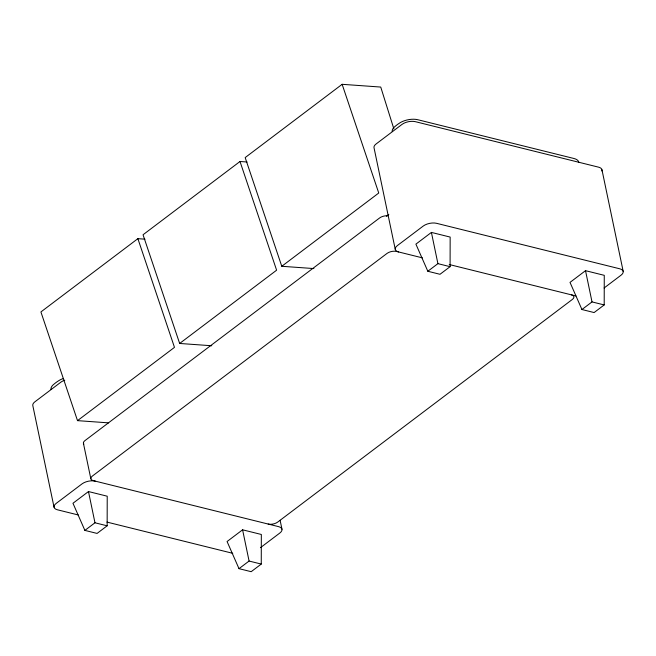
<?xml version="1.0" encoding="UTF-8"?>
<svg xmlns="http://www.w3.org/2000/svg" width="656" height="656" viewBox="0 0 656 656"><rect width="100%" height="100%" fill="white"/><g stroke="black" fill="none" stroke-linecap="round" stroke-linejoin="round"><path stroke-width="0.98" d="M107.149 525.809L107.223 496.207L88.478 491.549L72.972 503.267L84.886 530.401L97.072 533.426L107.149 525.809L94.972 522.783L84.886 530.401M261.26 564.07L261.334 534.468L242.589 529.81L227.074 541.528L238.997 568.662L251.182 571.688L261.26 564.07L249.083 561.044L238.997 568.662M450.09 266.672L450.155 237.07L431.41 232.413L415.904 244.139L427.827 271.264L440.004 274.29L450.09 266.672L437.905 263.646L427.827 271.264M604.201 304.933L604.266 275.331L585.521 270.674L570.015 282.392L581.938 309.525L594.115 312.551L604.201 304.933L592.015 301.908L581.938 309.525M144.984 239.178L137.875 238.669L40.91 311.936L77.515 420.644L108.642 422.858M247.115 161.999L240.006 161.491L143.041 234.766L179.654 343.465L211.773 345.753M393.879 128.945L380.742 87.059L342.137 84.312L245.172 157.588L281.785 266.287L313.912 268.575M77.515 420.644L174.48 347.368L137.875 238.669M179.654 343.465L276.611 270.198L240.006 161.491M281.785 266.287L378.75 193.02L342.137 84.312M386.417 216.275L388.836 214.446M260.473 547.662L279.858 533.008A9.619 4.592 -11.8 0 0 278.603 526.645L93.25 480.627A6.872 3.28 -11.8 0 1 92.357 476.076L387.04 253.405A6.872 3.28 -11.8 0 1 396.552 251.445L422.407 257.857M604.102 287.992L621.068 275.176A9.619 4.592 -11.8 0 0 619.813 268.804L436.543 223.311A9.619 4.592 -11.8 0 0 423.227 226.058L397.38 245.59A9.619 4.592 -11.8 0 0 398.635 251.961M449.229 264.516L575.96 295.979M78.228 514.96L57.425 509.794A9.619 4.592 -11.8 0 1 56.162 503.423L82.016 483.89A9.619 4.592 -11.8 0 1 95.333 481.143M106.953 522.086L232.765 553.32M601.962 169.781L623.2 271.42M395.248 249.346L374.01 147.698A9.619 4.592 -11.8 0 1 376.142 143.943L401.989 124.41A9.619 4.592 -11.8 0 1 415.314 121.663L598.575 167.165A9.619 4.592 -11.8 0 1 601.872 171.011M280.112 520.29L281.99 529.253M83.427 443.3L90.831 478.757M54.038 507.178L32.8 405.531A9.619 4.592 -11.8 0 1 34.932 401.784L60.778 382.243A9.619 4.592 -11.8 0 1 64.772 380.209M585.521 270.674L592.015 301.908M431.41 232.413L437.905 263.646M242.589 529.81L249.083 561.044M88.478 491.549L94.972 522.783M51.029 389.443A13.743 6.552 -11.8 0 1 54.079 384.08A34.719 16.564 -11.8 0 1 60.106 379.881A13.743 6.552 -11.8 0 1 63.222 378.569M578.797 162.229A13.743 6.552 -11.8 0 0 573.959 158.498L417.765 119.72A13.743 6.552 -11.8 0 0 398.733 123.64A34.719 16.564 -11.8 0 0 395.289 126.247A13.743 6.552 -11.8 0 0 392.247 131.61M268.189 524.054A6.872 3.28 -11.8 0 0 277.701 522.094L572.385 299.415A6.872 3.28 -11.8 0 0 571.491 294.872M83.82 444.087A6.872 3.28 -11.8 0 1 84.944 440.619L379.627 217.948A6.872 3.28 -11.8 0 1 387.647 215.758"/></g></svg>
